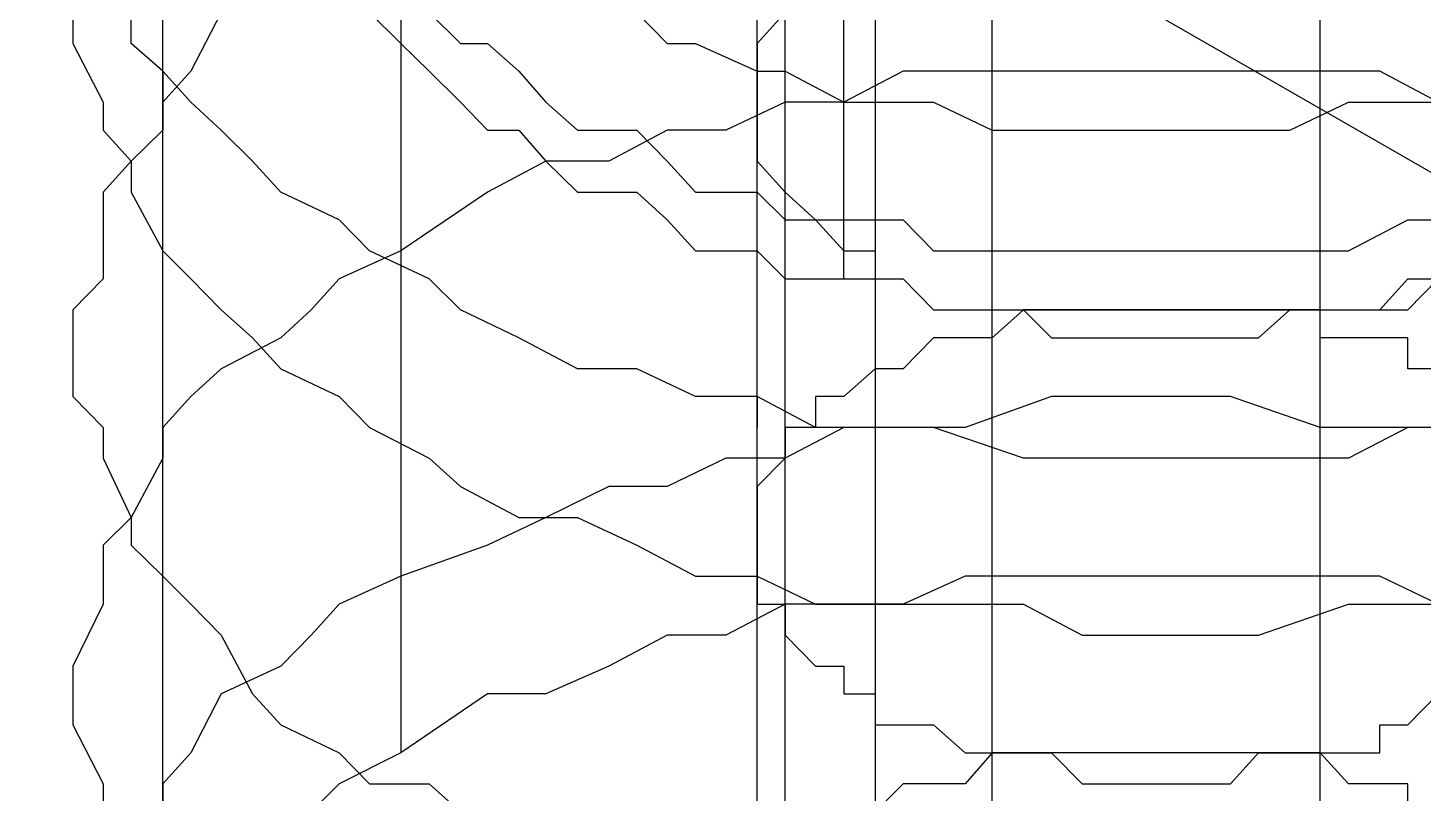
# Model space of a CAD drawing. Header units: millimetres. Extents: x 0 to 2112, y 8 to 1252.
# Drawn here: x 1160.06 to 1172.47, y 693.68 to 700.48 of the extents above; entities that cross this region are included whole.
import ezdxf

# ---------------------------------------------------------------- set-up
doc = ezdxf.new("R2010")
doc.units = ezdxf.units.MM
doc.layers.get('0').update_dxf_attribs({"linetype": 'CONTINUOUS'})

msp = doc.modelspace()

# ---------------------------------------------------------------- linework, layer by layer
at = {"color": 9}
for p, q in [((1146.22, 714.315), (1188.45, 690.069)), ((1146.22, 714.315), (1188.45, 690.069)), ((1168.64, 691.914), (1168.64, 707.454)), ((1171.56, 691.914), (1171.56, 707.454)), ((1166.55, 695.082), (1166.55, 707.207)), ((1167.6, 707.207), (1167.6, 691.667)), ((1167.6, 707.207), (1167.6, 691.667)), ((1166.8, 690.866), (1166.8, 706.406)), ((1163.38, 706.159), (1163.38, 694.034)), ((1163.38, 706.159), (1163.38, 694.034)), ((1166.8, 689.296), (1166.8, 704.836)), ((1161.26, 692.189), (1161.26, 704.314)), ((1168.64, 688.224), (1168.64, 703.788)), ((1171.56, 688.224), (1171.56, 703.788)), ((1167.32, 698.25), (1167.32, 702.716)), ((1160.98, 700.345), (1160.98, 700.867)), ((1160.98, 700.345), (1160.98, 700.867)), ((1160.46, 700.62), (1160.46, 700.345)), ((1161.78, 700.62), (1161.51, 700.098)), ((1163.1, 700.62), (1163.38, 700.345)), ((1163.1, 700.62), (1163.38, 700.345)), ((1163.63, 700.62), (1163.91, 700.345)), ((1165.48, 700.62), (1165.75, 700.345)), ((1166.8, 700.62), (1166.55, 700.345)), ((1160.46, 700.345), (1160.73, 699.823)), ((1161.26, 700.098), (1160.98, 700.345)), ((1161.26, 700.098), (1160.98, 700.345)), ((1163.38, 700.345), (1163.63, 700.098)), ((1163.38, 700.345), (1163.63, 700.098)), ((1163.91, 700.345), (1164.15, 700.345)), ((1164.15, 700.345), (1164.43, 700.098)), ((1165.75, 700.345), (1166, 700.345)), ((1166, 700.345), (1166.55, 700.098)), ((1166.55, 700.345), (1166.55, 700.345)), ((1166.55, 700.345), (1166.55, 700.098)), ((1161.26, 687.973), (1161.26, 700.098)), ((1161.26, 700.098), (1161.26, 699.823)), ((1161.51, 700.098), (1161.26, 699.823)), ((1161.51, 699.823), (1161.26, 700.098)), ((1161.51, 699.823), (1161.26, 700.098)), ((1163.63, 700.098), (1163.91, 699.823)), ((1163.63, 700.098), (1163.91, 699.823)), ((1164.43, 700.098), (1164.67, 699.823)), ((1166.55, 700.098), (1166.8, 700.098)), ((1166.55, 700.098), (1166.55, 700.098)), ((1166.55, 700.098), (1166.55, 699.823)), ((1166.8, 700.098), (1167.32, 699.823)), ((1167.85, 700.098), (1167.32, 699.823)), ((1168.4, 700.098), (1167.85, 700.098)), ((1169.17, 700.098), (1168.4, 700.098)), ((1169.72, 700.098), (1169.17, 700.098)), ((1170.24, 700.098), (1169.72, 700.098)), ((1170.76, 700.098), (1170.24, 700.098)), ((1171.56, 700.098), (1170.76, 700.098)), ((1172.09, 700.098), (1171.56, 700.098)), ((1172.61, 699.823), (1172.09, 700.098)), ((1160.73, 699.823), (1160.73, 699.572)), ((1161.26, 699.823), (1161.26, 699.572)), ((1161.78, 699.572), (1161.51, 699.823)), ((1161.78, 699.572), (1161.51, 699.823)), ((1163.91, 699.823), (1164.15, 699.572)), ((1163.91, 699.823), (1164.15, 699.572)), ((1164.67, 699.823), (1164.95, 699.572)), ((1166.8, 699.823), (1166.27, 699.572)), ((1166.55, 699.823), (1166.55, 699.823)), ((1166.55, 699.823), (1166.55, 699.572)), ((1167.32, 699.823), (1166.8, 699.823)), ((1167.32, 699.823), (1167.85, 699.823)), ((1167.85, 699.823), (1168.12, 699.823)), ((1168.12, 699.823), (1168.64, 699.572)), ((1171.29, 699.572), (1171.81, 699.823)), ((1171.81, 699.823), (1172.34, 699.823)), ((1172.34, 699.823), (1172.61, 699.823)), ((1160.73, 699.572), (1160.98, 699.297)), ((1161.26, 699.572), (1160.98, 699.297)), ((1162.06, 699.297), (1161.78, 699.572)), ((1162.06, 699.297), (1161.78, 699.572)), ((1164.15, 699.572), (1164.43, 699.572)), ((1164.15, 699.572), (1164.43, 699.572)), ((1164.43, 699.572), (1164.67, 699.297)), ((1164.43, 699.572), (1164.67, 699.297)), ((1164.95, 699.572), (1165.48, 699.572)), ((1165.75, 699.572), (1165.23, 699.297)), ((1165.48, 699.572), (1165.75, 699.297)), ((1166.27, 699.572), (1165.75, 699.572)), ((1166.55, 699.572), (1166.55, 699.572)), ((1166.55, 699.572), (1166.55, 699.297)), ((1168.64, 699.572), (1169.17, 699.572)), ((1169.17, 699.572), (1169.44, 699.572)), ((1169.44, 699.572), (1169.97, 699.572)), ((1169.97, 699.572), (1170.49, 699.572)), ((1170.49, 699.572), (1171.01, 699.572)), ((1171.01, 699.572), (1171.29, 699.572)), ((1160.98, 699.297), (1160.73, 699.022)), ((1160.98, 699.297), (1160.98, 699.022)), ((1162.31, 699.022), (1162.06, 699.297)), ((1162.31, 699.022), (1162.06, 699.297)), ((1164.67, 699.297), (1164.15, 699.022)), ((1165.23, 699.297), (1164.67, 699.297)), ((1164.67, 699.297), (1164.95, 699.022)), ((1164.67, 699.297), (1164.95, 699.022)), ((1165.75, 699.297), (1166, 699.022)), ((1166.55, 699.297), (1166.55, 699.297)), ((1166.55, 699.297), (1166.8, 699.022)), ((1160.73, 699.022), (1160.73, 698.5)), ((1160.98, 699.022), (1161.26, 698.5)), ((1162.83, 698.775), (1162.31, 699.022)), ((1162.83, 698.775), (1162.31, 699.022)), ((1164.15, 699.022), (1163.38, 698.5)), ((1164.95, 699.022), (1165.48, 699.022)), ((1164.95, 699.022), (1165.48, 699.022)), ((1165.48, 699.022), (1165.75, 698.775)), ((1165.48, 699.022), (1165.75, 698.775)), ((1166, 699.022), (1166.55, 699.022)), ((1166.55, 699.022), (1166.8, 698.775)), ((1166.8, 699.022), (1166.8, 699.022)), ((1166.8, 699.022), (1166.8, 699.022)), ((1166.8, 699.022), (1167.07, 698.775)), ((1163.1, 698.5), (1162.83, 698.775)), ((1163.1, 698.5), (1162.83, 698.775)), ((1165.75, 698.775), (1166, 698.5)), ((1165.75, 698.775), (1166, 698.5)), ((1166.8, 698.775), (1167.32, 698.775)), ((1167.07, 698.775), (1167.07, 698.775)), ((1167.07, 698.775), (1167.32, 698.5)), ((1167.32, 698.775), (1167.85, 698.775)), ((1167.85, 698.775), (1168.12, 698.5)), ((1171.81, 698.5), (1172.34, 698.775)), ((1172.34, 698.775), (1172.61, 698.775)), ((1160.73, 698.5), (1160.73, 698.25)), ((1161.26, 698.5), (1161.51, 698.25)), ((1163.38, 698.5), (1162.83, 698.25)), ((1163.63, 698.25), (1163.1, 698.5)), ((1163.63, 698.25), (1163.1, 698.5)), ((1163.38, 698.5), (1163.38, 698.25)), ((1166, 698.5), (1166.55, 698.5)), ((1166, 698.5), (1166.55, 698.5)), ((1166.55, 698.5), (1166.8, 698.25)), ((1166.55, 698.5), (1166.8, 698.25)), ((1167.32, 698.5), (1167.32, 698.5)), ((1167.32, 698.5), (1167.6, 698.5)), ((1167.6, 698.5), (1167.6, 698.25)), ((1168.12, 698.5), (1168.64, 698.5)), ((1168.64, 698.5), (1169.17, 698.5)), ((1169.17, 698.5), (1169.44, 698.5)), ((1169.44, 698.5), (1169.97, 698.5)), ((1169.97, 698.5), (1170.49, 698.5)), ((1170.49, 698.5), (1171.01, 698.5)), ((1171.01, 698.5), (1171.29, 698.5)), ((1171.29, 698.5), (1171.81, 698.5)), ((1160.73, 698.25), (1160.46, 697.974)), ((1161.51, 698.25), (1161.78, 697.974)), ((1162.83, 698.25), (1162.58, 697.974)), ((1163.91, 697.974), (1163.63, 698.25)), ((1163.91, 697.974), (1163.63, 698.25)), ((1166.8, 698.25), (1167.32, 698.25)), ((1166.8, 698.25), (1167.32, 698.25)), ((1167.32, 698.25), (1167.85, 698.25)), ((1167.32, 698.25), (1167.85, 698.25)), ((1167.6, 698.25), (1167.85, 698.25)), ((1167.85, 698.25), (1168.12, 697.974)), ((1167.85, 698.25), (1168.12, 697.974)), ((1167.85, 698.25), (1167.85, 698.25)), ((1167.85, 698.25), (1168.12, 697.974)), ((1172.09, 697.974), (1172.34, 698.25)), ((1172.34, 697.974), (1172.61, 698.25)), ((1172.34, 697.974), (1172.61, 698.25)), ((1172.34, 698.25), (1172.61, 698.25)), ((1160.46, 697.974), (1160.46, 697.452)), ((1161.78, 697.974), (1162.06, 697.727)), ((1162.58, 697.974), (1162.31, 697.727)), ((1164.43, 697.727), (1163.91, 697.974)), ((1164.43, 697.727), (1163.91, 697.974)), ((1168.12, 697.974), (1168.64, 697.974)), ((1168.12, 697.974), (1168.64, 697.974)), ((1168.12, 697.974), (1168.4, 697.974)), ((1168.4, 697.974), (1168.64, 697.974)), ((1168.64, 697.974), (1169.17, 697.974)), ((1168.64, 697.974), (1169.17, 697.974)), ((1168.92, 697.974), (1168.64, 697.727)), ((1168.64, 697.974), (1168.64, 697.974)), ((1168.64, 697.974), (1168.92, 697.974)), ((1169.17, 697.974), (1168.92, 697.974)), ((1168.92, 697.974), (1169.17, 697.727)), ((1169.17, 697.974), (1169.44, 697.974)), ((1169.17, 697.974), (1169.44, 697.974)), ((1169.44, 697.974), (1169.17, 697.974)), ((1169.17, 697.974), (1169.17, 697.974)), ((1169.44, 697.974), (1169.97, 697.974)), ((1169.44, 697.974), (1169.97, 697.974)), ((1169.72, 697.974), (1169.44, 697.974)), ((1169.97, 697.974), (1169.72, 697.974)), ((1169.97, 697.974), (1170.49, 697.974)), ((1169.97, 697.974), (1170.49, 697.974)), ((1170.24, 697.974), (1169.97, 697.974)), ((1170.49, 697.974), (1170.24, 697.974)), ((1170.49, 697.974), (1171.01, 697.974)), ((1170.49, 697.974), (1171.01, 697.974)), ((1170.76, 697.974), (1170.49, 697.974)), ((1170.49, 697.974), (1170.49, 697.974)), ((1171.01, 697.974), (1170.76, 697.974)), ((1171.01, 697.974), (1171.29, 697.974)), ((1171.01, 697.974), (1171.29, 697.974)), ((1171.29, 697.974), (1171.01, 697.974)), ((1171.01, 697.727), (1171.29, 697.974)), ((1171.29, 697.974), (1171.81, 697.974)), ((1171.29, 697.974), (1171.81, 697.974)), ((1171.56, 697.974), (1171.29, 697.974)), ((1171.29, 697.974), (1171.56, 697.974)), ((1171.56, 697.727), (1171.56, 697.974)), ((1171.56, 697.974), (1171.81, 697.974)), ((1171.81, 697.974), (1172.34, 697.974)), ((1171.81, 697.974), (1172.34, 697.974)), ((1171.81, 697.974), (1172.09, 697.974)), ((1172.09, 697.974), (1172.09, 697.974)), ((1162.31, 697.727), (1161.78, 697.452)), ((1162.06, 697.727), (1162.31, 697.452)), ((1164.95, 697.452), (1164.43, 697.727)), ((1164.95, 697.452), (1164.43, 697.727)), ((1168.12, 697.727), (1167.85, 697.452)), ((1168.4, 697.727), (1168.12, 697.727)), ((1168.64, 697.727), (1168.4, 697.727)), ((1168.4, 697.727), (1168.4, 697.727)), ((1169.17, 697.727), (1169.44, 697.727)), ((1169.44, 697.727), (1169.72, 697.727)), ((1169.72, 697.727), (1169.72, 697.727)), ((1169.72, 697.727), (1169.97, 697.727)), ((1169.97, 697.727), (1170.24, 697.727)), ((1170.24, 697.727), (1170.49, 697.727)), ((1170.49, 697.727), (1170.76, 697.727)), ((1170.76, 697.727), (1171.01, 697.727)), ((1171.01, 697.727), (1171.01, 697.727)), ((1171.81, 697.727), (1171.56, 697.727)), ((1172.09, 697.727), (1171.81, 697.727)), ((1172.34, 697.727), (1172.09, 697.727)), ((1172.34, 697.452), (1172.34, 697.727)), ((1160.46, 697.452), (1160.46, 697.205)), ((1161.78, 697.452), (1161.51, 697.205)), ((1162.31, 697.452), (1162.83, 697.205)), ((1165.48, 697.452), (1164.95, 697.452)), ((1165.48, 697.452), (1164.95, 697.452)), ((1166, 697.205), (1165.48, 697.452)), ((1166, 697.205), (1165.48, 697.452)), ((1167.6, 697.452), (1167.32, 697.205)), ((1167.85, 697.452), (1167.6, 697.452)), ((1167.6, 697.452), (1167.6, 697.205)), ((1172.61, 697.452), (1172.34, 697.452)), ((1160.46, 697.205), (1160.73, 696.93)), ((1161.51, 697.205), (1161.26, 696.93)), ((1162.83, 697.205), (1163.1, 696.93)), ((1166.55, 697.205), (1166, 697.205)), ((1166.55, 697.205), (1166, 697.205)), ((1166.55, 685.08), (1166.55, 697.205)), ((1166.55, 697.205), (1166.55, 696.93)), ((1167.07, 696.93), (1166.55, 697.205)), ((1167.07, 696.93), (1166.55, 697.205)), ((1167.32, 697.205), (1167.07, 697.205)), ((1167.07, 697.205), (1167.07, 696.93)), ((1167.32, 697.205), (1167.32, 697.205)), ((1169.17, 697.205), (1168.4, 696.93)), ((1169.72, 697.205), (1169.17, 697.205)), ((1170.24, 697.205), (1169.72, 697.205)), ((1170.76, 697.205), (1170.24, 697.205)), ((1171.56, 696.93), (1170.76, 697.205)), ((1160.73, 696.93), (1160.73, 696.655)), ((1161.26, 696.93), (1161.26, 696.655)), ((1163.1, 696.93), (1163.63, 696.655)), ((1167.32, 696.93), (1166.8, 696.655)), ((1167.07, 696.93), (1166.8, 696.93)), ((1166.8, 696.93), (1166.8, 696.655)), ((1167.6, 696.93), (1167.07, 696.93)), ((1167.6, 696.93), (1167.07, 696.93)), ((1167.85, 696.93), (1167.32, 696.93)), ((1168.12, 696.93), (1167.6, 696.93)), ((1168.12, 696.93), (1167.6, 696.93)), ((1168.4, 696.93), (1167.85, 696.93)), ((1168.92, 696.655), (1168.12, 696.93)), ((1168.92, 696.655), (1168.12, 696.93)), ((1172.09, 696.93), (1171.56, 696.93)), ((1172.34, 696.93), (1171.81, 696.655)), ((1172.34, 696.93), (1171.81, 696.655)), ((1172.61, 696.93), (1172.09, 696.93)), ((1172.86, 696.93), (1172.34, 696.93)), ((1172.86, 696.93), (1172.34, 696.93)), ((1160.73, 696.655), (1160.98, 696.129)), ((1161.26, 696.655), (1160.98, 696.129)), ((1163.63, 696.655), (1163.91, 696.405)), ((1166.27, 696.655), (1165.75, 696.405)), ((1166.8, 696.655), (1166.27, 696.655)), ((1166.8, 696.655), (1166.55, 696.405)), ((1166.8, 696.655), (1166.8, 696.655)), ((1169.44, 696.655), (1168.92, 696.655)), ((1169.44, 696.655), (1168.92, 696.655)), ((1169.97, 696.655), (1169.44, 696.655)), ((1169.97, 696.655), (1169.44, 696.655)), ((1170.49, 696.655), (1169.97, 696.655)), ((1170.49, 696.655), (1169.97, 696.655)), ((1171.01, 696.655), (1170.49, 696.655)), ((1171.01, 696.655), (1170.49, 696.655)), ((1171.81, 696.655), (1171.01, 696.655)), ((1171.81, 696.655), (1171.01, 696.655)), ((1163.91, 696.405), (1164.43, 696.129)), ((1165.23, 696.405), (1164.67, 696.129)), ((1165.75, 696.405), (1165.23, 696.405)), ((1166.55, 696.405), (1166.55, 696.405)), ((1166.55, 696.405), (1166.55, 696.405)), ((1166.55, 696.405), (1166.55, 696.129)), ((1160.98, 696.129), (1160.73, 695.882)), ((1160.98, 696.129), (1160.98, 695.882)), ((1164.67, 696.129), (1164.15, 695.882)), ((1164.43, 696.129), (1164.95, 696.129)), ((1164.95, 696.129), (1165.48, 695.882)), ((1166.55, 696.129), (1166.55, 696.129)), ((1166.55, 696.129), (1166.55, 695.882)), ((1160.73, 695.882), (1160.73, 695.607)), ((1160.98, 695.882), (1161.26, 695.607)), ((1164.15, 695.882), (1163.38, 695.607)), ((1165.48, 695.882), (1166, 695.607)), ((1166.55, 695.882), (1166.55, 695.882)), ((1166.55, 695.882), (1166.55, 695.607)), ((1160.73, 695.607), (1160.73, 695.357)), ((1161.26, 695.607), (1161.51, 695.357)), ((1163.38, 695.607), (1162.83, 695.357)), ((1163.38, 695.607), (1163.38, 695.357)), ((1166, 695.607), (1166.55, 695.607)), ((1166.55, 695.607), (1167.07, 695.357)), ((1166.55, 695.607), (1166.55, 695.607)), ((1166.55, 695.607), (1166.55, 695.357)), ((1168.4, 695.607), (1167.85, 695.357)), ((1168.4, 695.607), (1167.85, 695.357)), ((1169.17, 695.607), (1168.4, 695.607)), ((1169.17, 695.607), (1168.4, 695.607)), ((1169.72, 695.607), (1169.17, 695.607)), ((1169.72, 695.607), (1169.17, 695.607)), ((1170.24, 695.607), (1169.72, 695.607)), ((1170.24, 695.607), (1169.72, 695.607)), ((1170.76, 695.607), (1170.24, 695.607)), ((1170.76, 695.607), (1170.24, 695.607)), ((1171.56, 695.607), (1170.76, 695.607)), ((1171.56, 695.607), (1170.76, 695.607)), ((1172.09, 695.607), (1171.56, 695.607)), ((1172.09, 695.607), (1171.56, 695.607)), ((1172.61, 695.357), (1172.09, 695.607)), ((1172.61, 695.357), (1172.09, 695.607)), ((1160.73, 695.357), (1160.46, 694.806)), ((1161.51, 695.357), (1161.78, 695.082)), ((1162.83, 695.357), (1162.58, 695.082)), ((1166.8, 695.357), (1166.27, 695.082)), ((1166.8, 695.357), (1166.27, 695.082)), ((1166.55, 695.357), (1166.8, 695.357)), ((1167.32, 695.357), (1166.8, 695.357)), ((1167.32, 695.357), (1166.8, 695.357)), ((1166.8, 695.357), (1166.8, 695.082)), ((1167.07, 695.357), (1167.6, 695.357)), ((1167.85, 695.357), (1167.32, 695.357)), ((1167.85, 695.357), (1167.32, 695.357)), ((1167.6, 695.357), (1168.12, 695.357)), ((1168.12, 695.357), (1168.92, 695.357)), ((1168.92, 695.357), (1169.44, 695.082)), ((1171.01, 695.082), (1171.81, 695.357)), ((1171.81, 695.357), (1172.34, 695.357)), ((1172.34, 695.357), (1172.86, 695.357)), ((1161.78, 695.082), (1162.06, 694.559)), ((1162.58, 695.082), (1162.31, 694.806)), ((1165.75, 695.082), (1165.23, 694.806)), ((1165.75, 695.082), (1165.23, 694.806)), ((1166.27, 695.082), (1165.75, 695.082)), ((1166.27, 695.082), (1165.75, 695.082)), ((1166.8, 695.082), (1166.8, 695.082)), ((1166.8, 695.082), (1167.07, 694.806)), ((1169.44, 695.082), (1169.97, 695.082)), ((1169.97, 695.082), (1170.49, 695.082)), ((1170.49, 695.082), (1171.01, 695.082)), ((1160.46, 694.806), (1160.46, 694.559)), ((1162.31, 694.806), (1161.78, 694.559)), ((1165.23, 694.806), (1164.67, 694.559)), ((1165.23, 694.806), (1164.67, 694.559)), ((1167.07, 694.806), (1167.07, 694.806)), ((1167.07, 694.806), (1167.32, 694.806)), ((1167.32, 694.806), (1167.32, 694.559)), ((1160.46, 694.559), (1160.46, 694.284)), ((1161.78, 694.559), (1161.51, 694.034)), ((1162.06, 694.559), (1162.31, 694.284)), ((1164.15, 694.559), (1163.38, 694.034)), ((1164.15, 694.559), (1163.38, 694.034)), ((1164.67, 694.559), (1164.15, 694.559)), ((1164.67, 694.559), (1164.15, 694.559)), ((1167.32, 694.559), (1167.6, 694.559)), ((1167.6, 694.559), (1167.6, 694.284)), ((1172.34, 694.284), (1172.61, 694.559)), ((1160.46, 694.284), (1160.73, 693.759)), ((1162.31, 694.284), (1162.83, 694.034)), ((1167.6, 694.284), (1167.85, 694.284)), ((1167.85, 694.284), (1167.85, 694.284)), ((1167.85, 694.284), (1168.12, 694.284)), ((1168.12, 694.284), (1168.4, 694.034)), ((1172.09, 694.034), (1172.09, 694.284)), ((1172.09, 694.284), (1172.34, 694.284)), ((1161.51, 694.034), (1161.26, 693.759)), ((1163.38, 694.034), (1162.83, 693.759)), ((1162.83, 694.034), (1163.1, 693.759)), ((1163.38, 694.034), (1162.83, 693.759)), ((1168.64, 694.034), (1168.4, 693.759)), ((1168.4, 694.034), (1168.64, 694.034)), ((1168.92, 694.034), (1168.64, 694.034)), ((1168.64, 694.034), (1168.64, 694.034)), ((1168.64, 694.034), (1168.92, 694.034)), ((1169.17, 694.034), (1168.92, 694.034)), ((1168.92, 694.034), (1169.17, 694.034)), ((1169.44, 694.034), (1169.17, 694.034)), ((1169.17, 694.034), (1169.17, 694.034)), ((1169.17, 694.034), (1169.44, 693.759)), ((1169.72, 694.034), (1169.44, 694.034)), ((1169.97, 694.034), (1169.72, 694.034)), ((1170.24, 694.034), (1169.97, 694.034)), ((1170.49, 694.034), (1170.24, 694.034)), ((1170.76, 694.034), (1170.49, 694.034)), ((1170.49, 694.034), (1170.49, 694.034)), ((1171.01, 694.034), (1170.76, 694.034)), ((1170.76, 693.759), (1171.01, 694.034)), ((1171.29, 694.034), (1171.01, 694.034)), ((1171.01, 694.034), (1171.01, 694.034)), ((1171.01, 694.034), (1171.29, 694.034)), ((1171.56, 694.034), (1171.29, 694.034)), ((1171.29, 694.034), (1171.56, 694.034)), ((1171.81, 693.759), (1171.56, 694.034)), ((1171.56, 694.034), (1171.56, 694.034)), ((1171.56, 694.034), (1171.81, 694.034)), ((1171.81, 694.034), (1172.09, 694.034)), ((1160.73, 693.759), (1160.73, 693.512)), ((1161.26, 693.759), (1161.26, 693.512)), ((1162.83, 693.759), (1162.58, 693.512)), ((1162.83, 693.759), (1162.58, 693.512)), ((1163.1, 693.759), (1163.63, 693.759)), ((1163.63, 693.759), (1163.91, 693.512)), ((1167.85, 693.759), (1167.6, 693.512)), ((1168.12, 693.759), (1167.85, 693.759)), ((1168.4, 693.759), (1168.12, 693.759)), ((1168.4, 693.759), (1168.4, 693.759)), ((1169.44, 693.759), (1169.72, 693.759)), ((1169.72, 693.759), (1169.72, 693.759)), ((1169.72, 693.759), (1169.97, 693.759)), ((1169.97, 693.759), (1170.24, 693.759)), ((1170.24, 693.759), (1170.49, 693.759)), ((1170.49, 693.759), (1170.76, 693.759)), ((1172.09, 693.759), (1171.81, 693.759)), ((1172.34, 693.759), (1172.09, 693.759)), ((1172.34, 693.512), (1172.34, 693.759))]:
    msp.add_line(p, q, dxfattribs=at)

doc.saveas('drawing.dxf')
